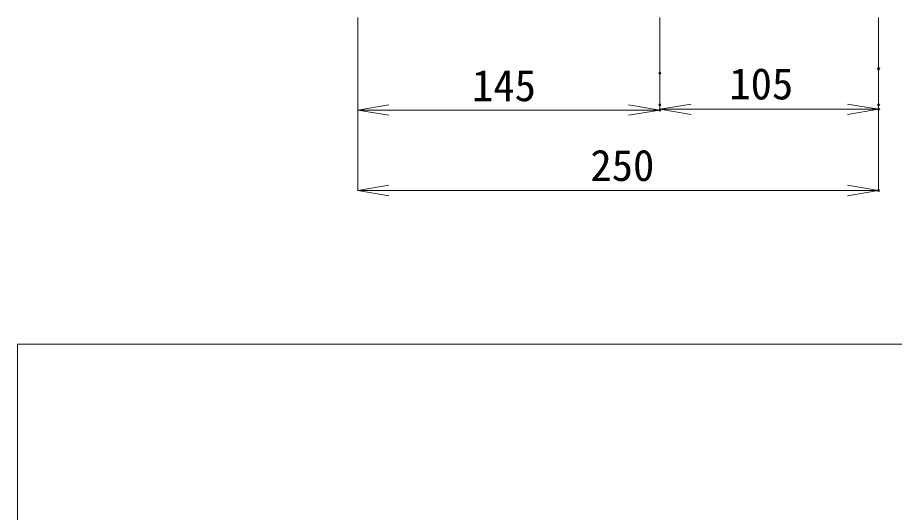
# Model space of a CAD drawing. Units: millimetres, scale not verified. Extents: x -30786 to 1211, y -1298 to 804.
# Drawn here: x 532.7 to 943, y -233.7 to -2.1 of the extents above; entities that cross this region are included whole.
import ezdxf
from ezdxf.enums import TextEntityAlignment as Align

# ---------------------------------------------------------------- set-up
doc = ezdxf.new("R2010")
doc.units = ezdxf.units.MM
doc.header["$LTSCALE"] = 8
doc.layers.add('0-0', color=7, linetype='Continuous', lineweight=18)
doc.styles.add('ＭＳ ゴシック', font='')
doc.styles.get('ＭＳ ゴシック').set_extended_font_data('MS Gothic')

msp = doc.modelspace()

# ---------------------------------------------------------------- linework, layer by layer
at = {"layer": '0-0'}
for p, q in [((691.877, -2.124), (691.877, -45.422)), ((833.252, -2.124), (833.252, -45.422)), ((833.252, -2.124), (833.252, -45.422)), ((935.627, -2.124), (935.627, -45.422)), ((833.252, -28.197), (833.252, -45.598)), ((935.627, -26.085), (935.627, -83.225)), ((691.877, -30.309), (691.877, -83.225)), ((691.877, -34.533), (691.877, -45.598)), ((833.252, -42.981), (833.252, -45.208)), ((833.252, -45.032), (847.877, -45.032)), ((847.877, -45.032), (921.002, -45.032)), ((935.627, -45.032), (921.002, -45.032)), ((935.627, -42.981), (935.627, -45.208)), ((691.877, -45.422), (706.502, -45.422)), ((706.502, -45.422), (818.627, -45.422)), ((833.252, -45.422), (818.627, -45.422)), ((691.877, -83.049), (706.502, -83.049)), ((706.502, -83.049), (921.002, -83.049)), ((935.627, -83.049), (921.002, -83.049)), ((532.705, -154.905), (532.705, -709.59))]:
    msp.add_line(p, q, dxfattribs=at)
for points in [[(706.502, -47.86), (691.877, -45.422), (706.502, -42.985)], [(818.627, -42.985), (833.252, -45.422), (818.627, -47.86)], [(847.877, -47.47), (833.252, -45.032), (847.877, -42.595)], [(921.002, -42.595), (935.627, -45.032), (921.002, -47.47)], [(706.502, -85.487), (691.877, -83.049), (706.502, -80.612)], [(921.002, -80.612), (935.627, -83.049), (921.002, -85.487)], [(980.784, -709.59), (980.784, -154.905), (532.705, -154.905)], [(532.705, -709.59), (980.784, -709.59), (980.784, -154.905), (532.705, -154.905)], [(532.705, -709.59), (980.784, -709.59), (980.784, -154.905), (532.705, -154.905)]]:
    msp.add_lwpolyline(points, dxfattribs=at)
for centre in [(833.252, -28.136), (935.627, -26.024), (833.252, -42.92), (833.252, -45.422), (935.627, -42.92), (935.627, -45.032), (935.627, -83.049)]:
    msp.add_circle(centre, 0.487, dxfattribs=at)

# ---------------------------------------------------------------- texts
at = {"layer": '0-0', "color": 4, "style": 'ＭＳ ゴシック'}
for s, p in [('145', (745.357, -45.661)), ('105', (865.756, -44.819)), ('250', (800.747, -82.987))]:
    msp.add_text(s, height=14.66, dxfattribs=at).set_placement(p, align=Align.BOTTOM_LEFT)

doc.saveas('drawing.dxf')
